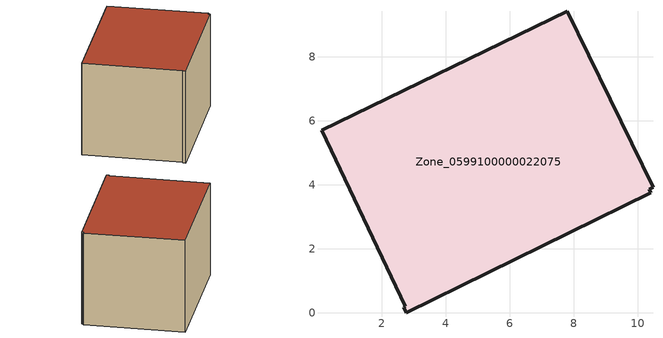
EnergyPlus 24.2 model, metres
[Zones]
Zone_0599100000022075
 floor ground (C_G): 2.73,0.2 0.11,5.7 7.79,9.43 10.48,3.92 10.35,3.86 10.41,3.75 2.76,0 2.67,0.17 z0
 wall outside (C_F): 0.11,5.7 2.73,0.2 2.67,0.17 2.76,0 10.41,3.75 10.35,3.86 10.48,3.92 7.79,9.43 0.11,5.7 z0:5.93
 roof outside (C_R): 10.41,3.75 10.35,3.86 10.48,3.92 7.79,9.43 0.11,5.7 2.73,0.2 2.67,0.17 2.76,0 z5.93
[BUILDING]
Pand.0599100000022075: North Axis=0; Terrain=City; Loads Convergence Tolerance Value=0.04; Temperature Convergence Tolerance Value=0.4; Solar Distribution=FullExterior; Maximum Number of Warmup Days=25; Minimum Number of Warmup Days=1
[Site:Location]
Rotterdam.The.Hague.AP_ZH_NLD Design_Conditions: Latitude=51.96; Longitude=4.45; Time Zone=1; Elevation=-4.5
[SITE:GROUNDTEMPERATURE:BUILDINGSURFACE]
18, 18, 18, 18, 18, 18, 18, 18, 18, 18, 18, 18
[MATERIAL] Thermal Absorptance=0.9; Solar Absorptance=0.7; Visible Absorptance=0.7
Name | Roughness | Thickness | Conductivity | Density | Specific Heat
G.TC.1946-1964 | MediumSmooth | 0.15 | 1 | 540 | 1210
F.TC.1946-1964 | Rough | 0.3 | 0.857143 | 1920 | 840
R.TC.1946-1964 | MediumRough | 0.2 | 0.235294 | 1500 | 1000
[CONSTRUCTION]
C_G: G.TC.1946-1964
C_F: F.TC.1946-1964
C_R: R.TC.1946-1964
[ZONE]
Zone_0599100000022075: Type=1; Multiplier=1; Ceiling Height=Autocalculate; Volume=Autocalculate; Floor Area=autocalculate; Part of Total Floor Area=Yes
[ZONEINFILTRATION:DESIGNFLOWRATE]
Infil_Zone_0599100000022075: Zone or ZoneList or Space or SpaceList=Zone_0599100000022075; Schedule=AlwaysOn; Design Flow Rate Calculation Method=Flow/Area; Flow Rate per Floor Area=0.003; Constant Term Coefficient=1; Temperature Term Coefficient=0; Velocity Term Coefficient=0; Velocity Squared Term Coefficient=0
[HVACTEMPLATE:ZONE:IDEALLOADSAIRSYSTEM]
Zone_0599100000022075: Maximum Heating Supply Air Temperature=50; Minimum Cooling Supply Air Temperature=13; Maximum Heating Supply Air Humidity Ratio=0.0156; Minimum Cooling Supply Air Humidity Ratio=0.0077; Heating Limit=NoLimit; Cooling Limit=NoLimit; Dehumidification Control Type=ConstantSensibleHeatRatio; Cooling Sensible Heat Ratio=0.7; Dehumidification Setpoint=60; Humidification Control Type=None; Humidification Setpoint=30; Outdoor Air Method=None; Outdoor Air Flow Rate per Person=0.00944; Outdoor Air Flow Rate per Zone Floor Area=0; Outdoor Air Flow Rate per Zone=0; Demand Controlled Ventilation Type=None; Outdoor Air Economizer Type=NoEconomizer; Heat Recovery Type=None; Sensible Heat Recovery Effectiveness=0.7; Latent Heat Recovery Effectiveness=0.65
[ZONECONTROL:THERMOSTAT]
ThermostatControl_Zone_0599100000022075: Zone or ZoneList=Zone_0599100000022075; Control Type Schedule=DualSetpointControlType; Control 1=Thermostat_Zone_0599100000022075; Temperature Difference Between Cutout And Setpoint=0
[THERMOSTATSETPOINT:DUALSETPOINT]
Thermostat_Zone_0599100000022075: Heating Setpoint Temperature Schedule=HeatingSetpoint_Zone_0599100000022075; Cooling Setpoint Temperature Schedule=CoolingSetpoint_Zone_0599100000022075
[SCHEDULE:COMPACT]
HeatingSetpoint_Zone_0599100000022075: Through: 12/31, For: AllDays, Until: 24:00, 21
CoolingSetpoint_Zone_0599100000022075: Through: 12/31, For: AllDays, Until: 24:00, 24
DualSetpointControlType: Through: 12/31, For: AllDays, Until: 24:00, 4
AlwaysOn: Through: 12/31, For: AllDays, Until: 24:00, 1
